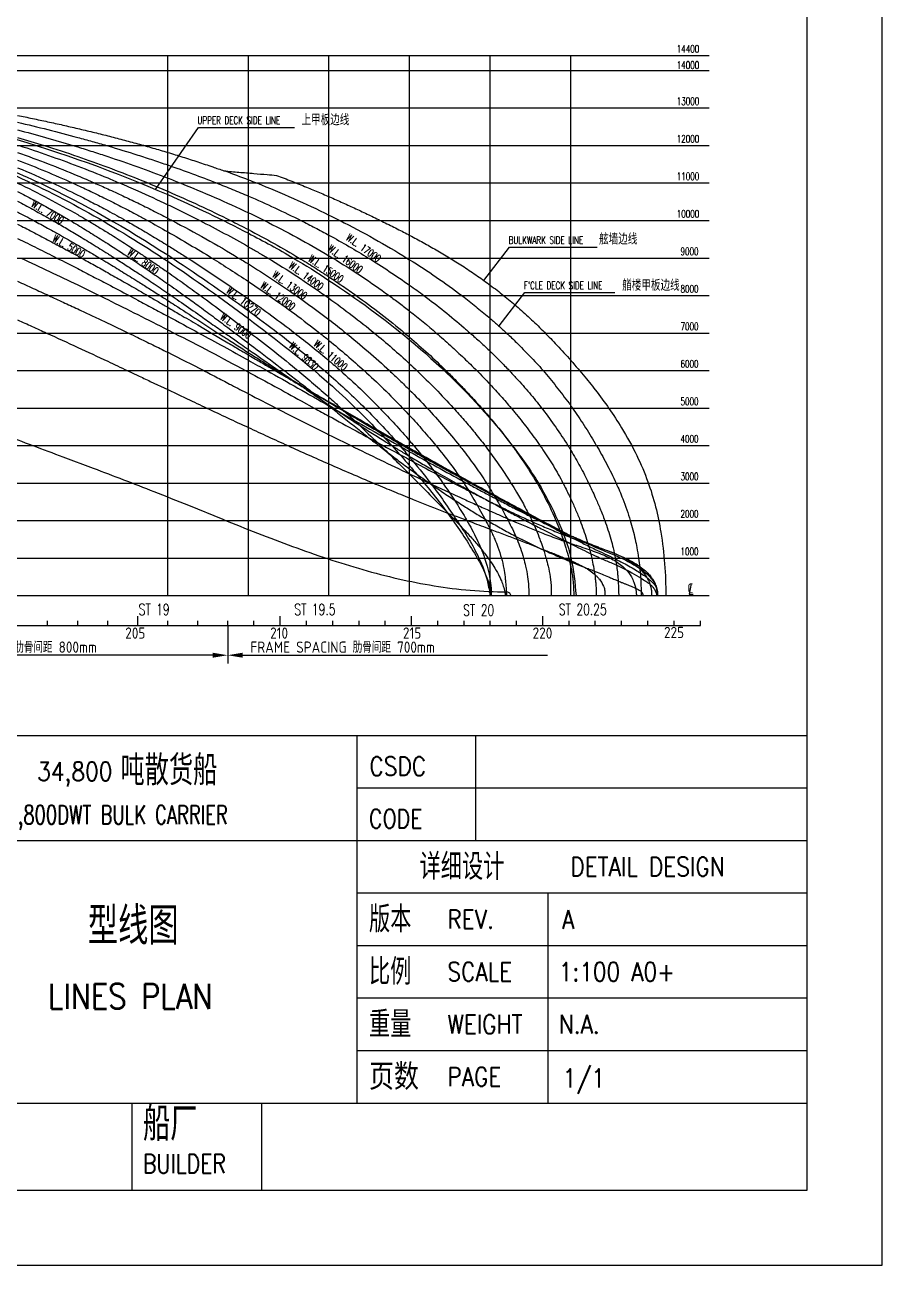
# Model space of a CAD drawing. Extents: x -990827 to -799530, y -79356 to 40656.
# Drawn here: x -822386 to -799530, y -79356 to -46286 of the extents above; entities that cross this region are included whole.
import ezdxf
from ezdxf.enums import TextEntityAlignment as Align

# ---------------------------------------------------------------- set-up
doc = ezdxf.new("R2010")
doc.units = 0
doc.header["$MEASUREMENT"] = 0
for name, color, linetype in [('FRAME', 7, 'Continuous'), ('grid', 7, 'Continuous'), ('sta', 7, 'Continuous')]:
    doc.layers.add(name, color=color, linetype=linetype)
doc.styles.add('BTL', font='simplex.shx', dxfattribs={"width": 0.85, "bigfont": 'hzdxf.shx'})
doc.styles.add('HZ', font='romant.shx', dxfattribs={"bigfont": 'st64f.shx'})
doc.styles.add('ROMANS', font='romans.shx', dxfattribs={"width": 0.7, "height": 125})
doc.styles.get("Standard").update_dxf_attribs({"font": 'gbenor.shx', "bigfont": 'gbcbig.shx'})

# ---------------------------------------------------------------- blocks, each defined once
blk = doc.blocks.new('biaochi')
at = {"color": 253}
for p, q in [((-181560, 0), (0, 0)), ((-17400, 0), (-17400, 125)), ((-16600, 0), (-16600, 125)), ((-15800, 0), (-15800, 125)), ((-15000, 0), (-15000, 250)), ((-14200, 0), (-14200, 125)), ((-13400, 0), (-13400, 125)), ((-12600, 0), (-12600, 125)), ((-11900, 0), (-11900, 125)), ((-11200, 0), (-11200, 250)), ((-10500, 0), (-10500, 125)), ((-9800, 0), (-9800, 125)), ((-9100, 0), (-9100, 125)), ((-8400, 0), (-8400, 125)), ((-7700, 0), (-7700, 250)), ((-7000, 0), (-7000, 125)), ((-6300, 0), (-6300, 125)), ((-5600, 0), (-5600, 125)), ((-4900, 0), (-4900, 125)), ((-4200, 0), (-4200, 250)), ((-3500, 0), (-3500, 125)), ((-2800, 0), (-2800, 125)), ((-2100, 0), (-2100, 125)), ((-1400, 0), (-1400, 125)), ((-700, 0), (-700, 125)), ((0, 0), (0, 125)), ((-12600, -1), (-12600, -1008)), ((-12800, -790), (-21084, -790)), ((-12400, -790), (-4075, -790))]:
    blk.add_line(p, q, dxfattribs=at)
for points in [[(-13000, -723), (-13000, -856), (-12600, -790)], [(-12200, -723), (-12200, -856), (-12600, -790)]]:
    blk.add_solid(points, dxfattribs=at)
at = {"color": 253, "style": 'ROMANS', "width": 0.7}
for s, p in [('ST 19', (-14975, 280)), ('ST 19.5', (-10825, 280)), ('ST 20', (-6325, 260)), ('ST 20.25', (-3774, 280))]:
    blk.add_text(s, height=300, dxfattribs=at).set_placement(p)
at = {"color": 253}
for s, p in [('205', (-15331, -349)), ('210', (-11469, -349)), ('215', (-7929, -349)), ('220', (-4471, -349)), ('225', (-969, -333)), ('FRAME SPACING 肋骨间距 800mm', (-21018, -724)), ('FRAME SPACING 肋骨间距 700mm', (-11995, -724))]:
    blk.add_text(s, height=300, dxfattribs=at).set_placement(p)

msp = doc.modelspace()

# ---------------------------------------------------------------- linework, layer by layer
for p, q in [((-799529.8, -79355.7), (-799529.8, 4644.3)), ((-990827, -79355.7), (-799529.8, -79355.7))]:
    msp.add_line(p, q)
at = {"color": 2}
for p, q in [((-818905.1, -50673.8), (-817758.8, -49019.7)), ((-817758.8, -49019.7), (-815193.9, -49019.7)), ((-810146, -53104.6), (-809461.9, -52215.2)), ((-809461.9, -52215.2), (-807124.8, -52215.2)), ((-809742.9, -54311.2), (-809058.8, -53421.8)), ((-809058.8, -53421.8), (-806657.6, -53421.8))]:
    msp.add_line(p, q, dxfattribs=at)
at = {"color": 6}
msp.add_line((-988762.3, -77355.7), (-801529.8, -77355.7), dxfattribs=at)
msp.add_lwpolyline([(-801529.8, -77355.7), (-801529.8, 2644.3)], dxfattribs=at)
at = {"color": 171}
msp.add_lwpolyline([(-822577.1, -54153, -0.0003569), (-822191.4, -54328, -0.000566), (-821806.4, -54503.6, -0.0012076), (-820977.1, -54885.4, -0.0010258), (-820177.1, -55258, -0.0005799), (-819654.1, -55503.6), (-819377.1, -55634.2, -0.0001604), (-819042.5, -55792.3), (-818577.1, -56012.6), (-818057.4, -56258.3, 0.0004209), (-817537.3, -56503.6, 0.0005578), (-816982.8, -56763.7, 0.000868), (-816427.1, -57022.5, 0.0009592), (-815903.6, -57264, 0.001214), (-815378.3, -57503.6, 0.0014021), (-814829, -57750.6, 0.0016233), (-814277.1, -57994.9, 0.0018325), (-813687.1, -58251.2, 0.0020499), (-813093.3, -58503.6, 0.0017496), (-812611.7, -58704, 0.0019429), (-812127.1, -58901.5, 0.0027597), (-811404.9, -59188, 0.0020193), (-810677.1, -59468.6), (-810585.2, -59503.6, 0.0004536), (-810342.5, -59595.5, 0.0001894), (-810099.6, -59687.2), (-809977.1, -59733.5, -0.0001877), (-809626.9, -59865.9, -0.0004002), (-809277.1, -59998.7), (-809264.1, -60003.6, -0.0013415), (-808919.8, -60135.7, -0.0016151), (-808577.1, -60269.5, -0.0016866), (-808285.7, -60385.5, -0.0026553), (-807996.3, -60503.6, -0.001023), (-807911.5, -60538.9, -0.0017218), (-807827.1, -60574.7, -0.0202566), (-807463.6, -60747.7, -0.0662273), (-807177.1, -60951, -0.0085045), (-807150.3, -60976.8, -0.0092372), (-807124.4, -61003.6, -0.0228837), (-807067.9, -61070, -0.0625476), (-806959.4, -61253.6, -0.0154173), (-806944.6, -61291, -0.0796246), (-806923.1, -61403.6), (-806921.6, -61453.6), (-806920.1, -61503.6)], format="xyb", dxfattribs=at)
at = {"color": 3}
msp.add_lwpolyline([(-822976.8, -57196.7, 0.001887), (-822173.3, -57503.4, 0.0007538), (-821368.2, -57805.9), (-820561.6, -58108.1, -0.0014847), (-819753.7, -58414.3, -0.0025762), (-818944.5, -58728.6, -0.0022494), (-818025.6, -59096.9), (-817104.2, -59470.5, 0.0027621), (-816179.5, -59838.9, 0.0052812), (-815250.6, -60191.9, 0.0078638), (-814316.6, -60518.9, 0.0105348), (-813376.6, -60809.8, 0.0132847), (-812429.7, -61054, 0.0160757), (-811475.1, -61241.3, 0.0188173), (-810511.9, -61361.3, 0.021352), (-809539.7, -61403.6, -0.4152949), (-809439.8, -61504)], format="xyb", dxfattribs=at)
at = {"layer": 'FRAME'}
for p, q in [((-810368.9, -65231.8), (-810368.9, -68031.8)), ((-810368.9, -65231.8), (-810368.9, -68031.8)), ((-813529.8, -66631.8), (-801529.8, -66631.8)), ((-813529.8, -66631.8), (-801529.8, -66631.8)), ((-813529.8, -69431.8), (-801529.8, -69431.8)), ((-813529.8, -69431.8), (-801529.8, -69431.8)), ((-808447.4, -69431.8), (-808447.4, -75031.8)), ((-813529.8, -70831.8), (-801529.8, -70831.8)), ((-813529.8, -70831.8), (-801529.8, -70831.8)), ((-813529.8, -72231.8), (-801529.8, -72231.8)), ((-813529.8, -72231.8), (-801529.8, -72231.8)), ((-813529.8, -73631.8), (-801529.8, -73631.8)), ((-813529.8, -73631.8), (-801529.8, -73631.8)), ((-819529.8, -75031.8), (-819529.8, -77355.7)), ((-816074.4, -75031.8), (-816074.4, -77355.7))]:
    msp.add_line(p, q, dxfattribs=at)
at = {"layer": 'FRAME', "color": 6}
for points in [[(-837529.8, -65231.8), (-801529.8, -65231.8)], [(-837529.8, -65231.8), (-801529.8, -65231.8)], [(-813529.8, -75031.8), (-813529.8, -65231.8)], [(-813529.8, -75031.8), (-813529.8, -65231.8)], [(-837529.8, -68031.8), (-801529.8, -68031.8)], [(-837529.8, -75031.8), (-801529.8, -75031.8)], [(-837529.8, -75031.8), (-801529.8, -75031.8)]]:
    msp.add_lwpolyline(points, dxfattribs=at)
at = {"layer": 'grid', "color": 253}
for p, q in [((-804623.1, -61183.2), (-804675.9, -61462.7)), ((-804675.9, -61462.7), (-804570.7, -61462.7))]:
    msp.add_line(p, q, dxfattribs=at)
at = {"layer": 'grid', "color": 251}
for points in [[(-988270.3, -47103.6), (-804145.3, -47103.6)], [(-818577.1, -61503.6), (-818577.1, -47103.6)], [(-816427.1, -61503.6), (-816427.1, -47103.6)], [(-814277.1, -61503.6), (-814277.1, -47103.6)], [(-812127.1, -61503.6), (-812127.1, -47103.6)], [(-809977.1, -61503.6), (-809977.1, -47103.6)], [(-807827.1, -61503.6), (-807827.1, -47103.6)], [(-988270.3, -47503.6), (-804145.3, -47503.6)], [(-988270.3, -47503.6), (-804145.3, -47503.6)], [(-988270.3, -47503.6), (-804145.3, -47503.6)], [(-988270.3, -48503.6), (-804145.3, -48503.6)], [(-988270.3, -48503.6), (-804145.3, -48503.6)], [(-988270.3, -48503.6), (-804145.3, -48503.6)], [(-988270.3, -49503.6), (-804145.3, -49503.6)], [(-988270.3, -49503.6), (-804145.3, -49503.6)], [(-988270.3, -49503.6), (-804145.3, -49503.6)], [(-988270.3, -50503.6), (-804145.3, -50503.6)], [(-988270.3, -50503.6), (-804145.3, -50503.6)], [(-988270.3, -50503.6), (-804145.3, -50503.6)], [(-988270.3, -51503.6), (-804145.3, -51503.6)], [(-981977.1, -51503.6), (-804145.3, -51503.6)], [(-981977.1, -51503.6), (-804145.3, -51503.6)], [(-988270.3, -52503.6), (-804145.3, -52503.6)], [(-981977.1, -52503.6), (-804145.3, -52503.6)], [(-981977.1, -52503.6), (-804145.3, -52503.6)], [(-988270.3, -53503.6), (-804145.3, -53503.6)], [(-988270.3, -53503.6), (-807827.1, -53503.6)], [(-988270.3, -53503.6), (-807827.1, -53503.6)], [(-988270.3, -54503.6), (-804145.3, -54503.6)], [(-988270.3, -54503.6), (-807827.1, -54503.6)], [(-988270.3, -54503.6), (-807827.1, -54503.6)], [(-988270.3, -55503.6), (-804145.3, -55503.6)], [(-988270.3, -55503.6), (-807827.1, -55503.6)], [(-988270.3, -55503.6), (-807827.1, -55503.6)], [(-988270.3, -56503.6), (-804145.3, -56503.6)], [(-988270.3, -56503.6), (-807827.1, -56503.6)], [(-988270.3, -56503.6), (-807827.1, -56503.6)], [(-988270.3, -57503.6), (-804145.3, -57503.6)], [(-988270.3, -57503.6), (-807827.1, -57503.6)], [(-988270.3, -57503.6), (-807827.1, -57503.6)], [(-988270.3, -58503.6), (-804145.3, -58503.6)], [(-988270.3, -58503.6), (-807827.1, -58503.6)], [(-988270.3, -58503.6), (-807827.1, -58503.6)], [(-988270.3, -59503.6), (-804145.3, -59503.6)], [(-988270.3, -59503.6), (-807827.1, -59503.6)], [(-988270.3, -59503.6), (-807827.1, -59503.6)], [(-988270.3, -60503.6), (-804145.3, -60503.6)], [(-988270.3, -60503.6), (-807827.1, -60503.6)], [(-988270.3, -60503.6), (-807827.1, -60503.6)], [(-988270.3, -61503.6), (-804145.3, -61503.6)]]:
    msp.add_lwpolyline(points, dxfattribs=at)
at = {"layer": 'grid', "color": 1}
msp.add_lwpolyline([(-822577.1, -48702.9, -0.0019711), (-822182.9, -48783.4, -0.0019105), (-821777.1, -48869.6, -0.0020334), (-821369.4, -48959.6, -0.0021179), (-820977.1, -49049.6, -0.0023763), (-820577.1, -49145.2, -0.0023719), (-820177.1, -49244.8, -0.0025779), (-819776.6, -49348.8, -0.0025847), (-819377.1, -49456.9, -0.0028496), (-818972.6, -49571.1, -0.0029091), (-818577.1, -49687.6, -0.0031737), (-818175.9, -49811.2, -0.0031887), (-817777.1, -49939.7, -0.0032728), (-817378, -50073.9, -0.0024324), (-817077.1, -50179, 0.0007904), (-816677.1, -50214.9, 0.0007904), (-816277.1, -50249.7, 0.0007067), (-815927.1, -50278.9, 0.0004997), (-815677.1, -50299.3, -0.0035547), (-815270.5, -50456.1, -0.0036503), (-814877.1, -50614.5, -0.0030409), (-814534.2, -50757.8, -0.0029124), (-814177.1, -50912.2, -0.0027821), (-813820.9, -51070.9, -0.0028733), (-813477.1, -51228.8, -0.0029698), (-813133.2, -51391.7, -0.0028575), (-812777.1, -51565.5, -0.0034197), (-812414.2, -51748.2, -0.0036542), (-812077.1, -51923.9, -0.0048263), (-811724.9, -52115.2, -0.0048322), (-811377.1, -52312.9, -0.0060353), (-811023, -52524.5, -0.0060902), (-810677.1, -52742.8, -0.0076904), (-810316.9, -52984.2, -0.0079778), (-809977.1, -53227.7, -0.0093634), (-809621.9, -53501.4, -0.0093611), (-809277.1, -53788.2, -0.0091864), (-808922.2, -54106.5, -0.0091323), (-808577.1, -54439.5, -0.0075732), (-808243.5, -54783.7, -0.0066921), (-807877.1, -55184, -0.0076385), (-807498.4, -55622.4, -0.0086598), (-807177.1, -56019.7, -0.0141981), (-806813, -56514.7, -0.0141787), (-806477.1, -57030.1, -0.0239657), (-806071.7, -57770, -0.0267177), (-805777.1, -58467.1, -0.0474521), (-805430.6, -59815.1, -0.038966), (-805297.1, -61503.6)], format="xyb", dxfattribs=at)
at = {"layer": 'grid', "color": 171}
for points in [[(-822577.1, -48885.6, -0.004531), (-821770.3, -49080, -0.004838), (-820977.1, -49286.9, -0.0024505), (-820591.2, -49393.6, -0.0026105), (-820208.8, -49503.6), (-820177.1, -49512.9, -0.0055623), (-819377.1, -49757.8, -0.0029075), (-818975, -49888.4, -0.0030401), (-818577.1, -50022.9, -0.0052262), (-817918.9, -50257.5, -0.0055826), (-817273.1, -50503.6, -0.0038352), (-816847.2, -50675.1, -0.0040088), (-816427.1, -50852, -0.0070519), (-815717.4, -51169.5, -0.0074941), (-815025.5, -51503.6, -0.0042402), (-814648.5, -51696.6, -0.0043612), (-814277.1, -51894.9, -0.006447), (-813745.8, -52193.6, -0.0067104), (-813226.7, -52503.6, -0.0075869), (-812669.1, -52858.7, -0.0081855), (-812127.1, -53228.3, -0.0060693), (-811747.1, -53503.6, -0.0090912), (-811202.8, -53923.7, -0.0092241), (-810677.1, -54361.2, -0.0013246), (-810595.3, -54432.2, -0.0007163), (-810513.8, -54503.6, -0.0031219), (-810242.4, -54744.9, -0.0083041), (-809977.1, -54991.9, -0.0082458), (-809722.6, -55244.9, -0.0030908), (-809474.2, -55503.6, -0.0010841), (-809375.3, -55608.2, -0.002414), (-809277.1, -55713.6, -0.0103523), (-808934.5, -56100.6, -0.0122098), (-808609, -56503.6, -0.0006272), (-808593, -56524.5, -0.0004955), (-808577.1, -56545.4, -0.0101221), (-808233.8, -57015.8, -0.0114103), (-807909.2, -57503.6, -0.0006118), (-807893.1, -57529, -0.0007182), (-807877.1, -57554.5, -0.0012479), (-807852, -57594.9, -0.0014529), (-807827.1, -57635.4, -0.0142734), (-807583.5, -58061.2, -0.009614), (-807357.6, -58503.6, -0.0037363), (-807266.1, -58695.4, -0.0041614), (-807177.1, -58889.7, -0.0068693), (-807054.7, -59173.1, -0.0110438), (-806925.9, -59503.6, -0.0088512), (-806840.9, -59749.9, -0.0096647), (-806763.9, -60003.6, -0.0093565), (-806703.5, -60233.4, -0.013194), (-806645.4, -60503.6, -0.0185295), (-806590, -60874.6, -0.0062673), (-806577.2, -61003.6, -0.005677), (-806568, -61127.4, -0.0046569), (-806561.1, -61253.6, -0.0025483), (-806558.1, -61328.2, -0.0023374), (-806555.9, -61403.6, -0.0008606), (-806555.3, -61428.5, -0.0012365), (-806554.8, -61453.6, -0.0015564), (-806554.4, -61478.5, -0.002465), (-806554.3, -61503.6)], [(-822577.1, -49287.9, -0.0050889), (-821867.1, -49503.6, -0.0065596), (-820977.1, -49796.6, -0.0061377), (-820177.1, -50082.7, -0.0063493), (-819377.1, -50391.6, -0.0022345), (-819101.4, -50503.6, -0.0043027), (-818577.1, -50724.5, -0.0140808), (-816902.8, -51503.6, -0.002085), (-816664.1, -51624.2, -0.0022322), (-816427.1, -51746.6, -0.0069646), (-815741.5, -52116.6, -0.0083111), (-815074, -52503.6, -0.0052859), (-814671.8, -52751.6, -0.0051169), (-814277.1, -53006.5, -0.0047224), (-813912.6, -53252.2, -0.0045786), (-813554.3, -53503.6, -0.0088925), (-812895.5, -53992.7, -0.0103358), (-812260, -54503.6, -0.0023153), (-812127.1, -54616.1, -0.0175155), (-811159.3, -55503.6, -0.0043676), (-810916.2, -55746.9, -0.003658), (-810677.1, -55994, -0.0038662), (-810439.9, -56246.6, -0.0053079), (-810207.4, -56503.6, -0.0056678), (-809977.1, -56769.6, -0.0077591), (-809680.7, -57131.2, -0.0091198), (-809395.9, -57503.6, -0.0019917), (-809336.2, -57585.3, -0.001781), (-809277.1, -57667.5, -0.0094), (-808995.9, -58077.9, -0.0127281), (-808731.1, -58503.6, -0.0042878), (-808653, -58639.2, -0.0046283), (-808577.1, -58776.8, -0.0242498), (-808228.8, -59503.6, -0.0081125), (-808129.7, -59750.3, -0.008663), (-808037.7, -60003.6, -0.0082279), (-807962.6, -60234.1, -0.0109812), (-807886.2, -60503.6), (-807877.1, -60539.3, -0.0048063), (-807851, -60646.3, -0.0065316), (-807827.1, -60755.4, -0.007004), (-807806.7, -60862.2, -0.0105956), (-807784.7, -61003.6, -0.0090845), (-807770.6, -61126.7, -0.0080104), (-807760.4, -61253.6, -0.0044236), (-807756.2, -61328, -0.0041093), (-807753.3, -61403.6, -0.0014181), (-807752.6, -61428.5, -0.0017269), (-807752.1, -61453.6, -0.0018851), (-807751.7, -61478.5, -0.002278), (-807751.6, -61503.6)], [(-822577.1, -49690.7, -0.0074474), (-821766.9, -49990.3, -0.0072063), (-820977.1, -50309, -0.0041045), (-820524.8, -50503.6, -0.0031331), (-820177.1, -50659.1, -0.003585), (-819774.7, -50845.7, -0.0034129), (-819377.1, -51036.8, -0.0033732), (-818974.8, -51236.9, -0.0031145), (-818577.1, -51441.2, -0.0008882), (-818458.1, -51503.6, -0.0070502), (-817559.9, -51992.5, -0.0080843), (-816685.3, -52503.6, -0.0025531), (-816427.1, -52661.9, -0.0067963), (-815780.8, -53075, -0.0075336), (-815150.9, -53503.6, -0.0110853), (-814277.1, -54146.9, -0.0057847), (-813825.5, -54503.6, -0.007841), (-813237.2, -54994.7, -0.0090606), (-812668, -55503.6, -0.0046394), (-812394.9, -55761.4, -0.0047547), (-812127.1, -56024.1, -0.0085674), (-811663.5, -56503.6, -0.0090784), (-811221.4, -56994.4, -0.0111603), (-810798.8, -57503.6, -0.0036058), (-810677.1, -57659.4, -0.0100589), (-810371.2, -58073.8, -0.0114592), (-810081.7, -58503.6, -0.0021472), (-810029.1, -58586.5, -0.0018316), (-809977.1, -58669.9, -0.0087638), (-809733, -59080.4, -0.0098605), (-809502.4, -59503.6, -0.0065386), (-809389.5, -59727.8, -0.0123266), (-809277.1, -59973.8, -0.000874), (-809270.8, -59988.7, -0.0010815), (-809264.5, -60003.6, -0.0166376), (-809174.8, -60239.8, -0.0133443), (-809092.4, -60503.6, -0.0114523), (-809036.5, -60719.6, -0.0216446), (-808982.7, -61003.6, -0.0198179), (-808956.6, -61253.6, -0.0055629), (-808952.6, -61327.9, -0.0047707), (-808950.1, -61403.6, -0.0029189), (-808949.2, -61453.6, -0.0013744), (-808949, -61478.5, -0.0012843), (-808948.9, -61503.6)], [(-822577.1, -50095, -0.0096688), (-821646.2, -50503.6, -0.0070917), (-820977.1, -50824.5, -0.004287), (-820574.2, -51029.1, -0.0040837), (-820177.1, -51239.3, -0.0048375), (-819698.5, -51503.6, -0.0030785), (-819377.1, -51687.8, -0.0036342), (-818974.6, -51925.7, -0.0033018), (-818577.1, -52168.1, -0.0021379), (-818310.2, -52334.9, -0.0020062), (-818045.2, -52503.6, -0.0054421), (-817294.5, -52997.2, -0.0045929), (-816557.2, -53503.6, -0.0008103), (-816427.1, -53595, -0.0043929), (-815802.7, -54043.6, -0.00627), (-815190.3, -54503.6, -0.0054505), (-814728.6, -54867.7, -0.0064905), (-814277.1, -55241.5, -0.002356), (-814125.2, -55371.8, -0.0025346), (-813974.7, -55503.6, -0.0188143), (-812926, -56503.6, -0.0153946), (-812127.1, -57377.4, -0.002221), (-812019.6, -57503.6, -0.0092893), (-811620.7, -57994.4, -0.0116013), (-811241.2, -58503.6, -0.0100294), (-810951.2, -58929.9, -0.0107384), (-810677.1, -59371.2, -0.0032894), (-810599.9, -59503.6, -0.007098), (-810467.6, -59741.9, -0.012147), (-810335.2, -60003.6, -0.0118916), (-810232.9, -60232.4, -0.0162541), (-810129.6, -60503.6, -0.0139092), (-810063.3, -60714.9, -0.0234776), (-809996.1, -61003.6, -0.0094603), (-809977.1, -61119.4, -0.0053415), (-809968.7, -61181.5, -0.0076589), (-809961, -61253.6, -0.0166629), (-809952.2, -61403.6, -0.0025514), (-809951.7, -61428.5, -0.001834), (-809951.4, -61453.6, -0.0013715), (-809951.2, -61478.5, -0.0003688), (-809951.2, -61503.6)], [(-822577.1, -50504, -0.0086085), (-821765, -50914, -0.0091028), (-820977.1, -51347.5, -0.0030551), (-820709.1, -51503.6, -0.0028579), (-820441.8, -51663.4, -0.0025842), (-820177.1, -51825.7, -0.0037174), (-819774.7, -52079.4, -0.0031671), (-819377.1, -52337.8, -0.0020476), (-819127.8, -52503.6, -0.0023703), (-818851.3, -52690.9, -0.0021228), (-818577.1, -52880.4, -0.0031663), (-818139.1, -53189.8, -0.0025186), (-817705.7, -53503.6, -0.0032426), (-817063.3, -53979.9, -0.0020839), (-816427.1, -54462.2), (-816373, -54503.6, -0.0028116), (-815734.3, -54998.4, -0.0064073), (-815106.3, -55503.6, -0.0048858), (-814688, -55856, -0.0045265), (-814277.1, -56215.6, -0.0017039), (-814117.2, -56359.1, -0.0015651), (-813958.3, -56503.6, -0.0047395), (-813426.3, -56999.6, -0.003061), (-812902.5, -57503.6, -0.0018708), (-812513.5, -57885.3, -0.0014051), (-812127.1, -58269.5, -0.000357), (-812010.3, -58386.5, -0.0001851), (-811893.6, -58503.6, -0.0011377), (-811399.9, -59001.6, -0.0028875), (-810910.3, -59503.6, -0.0008747), (-810793.5, -59625.2, -0.0011065), (-810677.1, -59747.3, -0.0020977), (-810557.4, -59874.5, -0.0057293), (-810439.6, -60003.6, -0.0122652), (-810232.3, -60248, -0.0126042), (-810036.5, -60503.6, -0.0020758), (-810006.6, -60545.1, -0.0023599), (-809977.1, -60586.8, -0.0136599), (-809852.9, -60774.9, -0.0284456), (-809728.2, -61003.6, -0.0144021), (-809681.8, -61109.4, -0.0218685), (-809630.6, -61253.6, -0.0228307), (-809592, -61403.6, -0.00502), (-809587.4, -61427, -0.0117935), (-809583, -61453.6, -0.0109438), (-809580.7, -61473.1, -0.0235195), (-809579.2, -61503.6)], [(-822577.1, -50991.5, -0.0037774), (-822179.5, -51203.9, -0.0036999), (-821777.1, -51426.7, -0.0006206), (-821708, -51465.7, -0.0006434), (-821641.3, -51503.6, -0.0028466), (-821312.1, -51693.7, -0.0027827), (-820977.1, -51892.2, -0.0028243), (-820587.5, -52129, -0.0026625), (-820177.1, -52384.7, -0.0005278), (-820081.6, -52445, -0.0006118), (-819989.4, -52503.6, -0.0018692), (-819681, -52701.6, -0.0018933), (-819377.1, -52899.9, -0.0023941), (-818984.6, -53160.9, -0.0023002), (-818577.1, -53437.5, -0.0003126), (-818519.6, -53476.9, -0.0004624), (-818480.8, -53503.6, -0.0012292), (-818269.6, -53650, -0.0005399), (-817777.1, -53994, -0.0009776), (-817414.7, -54248.7, 0.000758), (-817052.4, -54503.6), (-816977.1, -54556.4, 0.0005235), (-816676.8, -54766.3, 0.0004133), (-816277.1, -55044.6, 0.0001909), (-815980, -55250.9, 0.0001369), (-815615.6, -55503.6), (-815577.1, -55530.2, 0.0003016), (-815123.2, -55844.3, 0.0005524), (-814877.1, -56014, 0.0012554), (-814543, -56242.5, 0.0011569), (-814177.1, -56490.2), (-814157.2, -56503.6, 0.0022518), (-813828.2, -56722.9, 0.0021268), (-813477.1, -56952.5, 0.0022939), (-813114.2, -57185.3, 0.0024732), (-812777.1, -57397, 0.0006641), (-812692.2, -57449.5, 0.0006527), (-812604.4, -57503.6, 0.0018986), (-812339.4, -57664.9, 0.0019271), (-812077.1, -57821.8, 0.0021561), (-811738.5, -58020.6, 0.0020308), (-811377.1, -58228.7, 0.0011407), (-811133.2, -58367.1, 0.0011434), (-810890.2, -58503.6, 0.0004122), (-810786.4, -58561.5, 0.0003753), (-810677.1, -58622.2, 0.0011577), (-810324.6, -58816.5, 0.0011822), (-809977.1, -59006, 0.0014811), (-809615.2, -59200.8, 0.0016036), (-809277.1, -59380.2, 0.0007038), (-809144.3, -59449.8, 0.0009034), (-809041, -59503.6, 0.0006579), (-808909.4, -59571.5, 0.0002206), (-808577.1, -59742.4), (-808067, -60003.6), (-807877.1, -60100.7, 0.0033004), (-807407.4, -60334.8, 0.0068002), (-807177.1, -60443.8, 0.0011628), (-807135.4, -60462.8, 0.0005337), (-807044.7, -60503.6, 0.0093105), (-806759.7, -60625.2, -0.0188643), (-806477.1, -60752.1, -0.0100016), (-806261.3, -60864.5, -0.0086564), (-806016.9, -61003.6, -0.0207085), (-805775.2, -61160.6, -0.0414152), (-805664.9, -61253.6, -0.0523919), (-805617.3, -61312, -0.0377491), (-805567, -61403.6, -0.0191659), (-805555.8, -61430.9, -0.0237854), (-805548.7, -61453.6, -0.033483), (-805544.2, -61477.1, -0.0302017), (-805542.5, -61503.6)], [(-822577.1, -51600.7, -0.0020626), (-822181, -51804.6, -0.0020071), (-821777.1, -52016.8, -0.0018179), (-821382.8, -52227.7, -0.0017639), (-820977.1, -52448.5, -0.0001836), (-820925.9, -52476.6, -0.0002194), (-820876.9, -52503.6, -0.0013059), (-820530.9, -52695.4, -0.001265), (-820177.1, -52893.9, -0.0011857), (-819789.7, -53113.7, -0.0011096), (-819377.1, -53350.4, -0.0003048), (-819242.8, -53428, -0.0003458), (-819112.3, -53503.6, -0.0005744), (-818830.9, -53667.2, -0.0006486), (-818577.1, -53815.6, -0.0005563), (-818253.3, -54006, -0.0003507), (-817777.1, -54287.2), (-817411.5, -54503.6), (-816977.1, -54760.5, 0.0003883), (-816659.2, -54948.2, 0.0003474), (-816277.1, -55173.1, 0.0003096), (-815965.5, -55355.9, 0.0003554), (-815713.2, -55503.6), (-815577.1, -55583.1, 0.0004174), (-815250.9, -55773.1, 0.0003501), (-814877.1, -55990, 0.0002304), (-814575.9, -56164.3, 0.0001638), (-814177.1, -56394.9), (-813989, -56503.6), (-813477.1, -56798.8, 0.0001706), (-813028, -57057.2, 0.0003908), (-812777.1, -57201.1, 0.0006242), (-812536.2, -57338.6, 0.0005172), (-812245.8, -57503.6, 0.0001405), (-812158.3, -57553.1, 0.0002107), (-812077.1, -57599, 0.0007775), (-811733.8, -57792.1, 0.0007487), (-811377.1, -57991.5, 0.0005827), (-811042.5, -58177.2, 0.0005552), (-810677.1, -58379), (-810450.6, -58503.6, 0.0002842), (-810195.2, -58643.7, 0.0003345), (-809977.1, -58763.1, 0.0007248), (-809567.8, -58986, 0.0009914), (-809277.1, -59143.1, 0.0004399), (-809090.3, -59243.3, 0.0001611), (-808603.9, -59503.6), (-808577.1, -59517.9, 0.0028493), (-808189.7, -59721.9, 0.0035559), (-807877.1, -59881.5, 0.0024132), (-807740.5, -59949.2, 0.0029401), (-807627.6, -60003.6, 0.0039443), (-807463.7, -60079.8, 0.0022671), (-807177.1, -60208.9, 0.0085124), (-806832.8, -60355.1, -0.0118331), (-806489.5, -60503.6), (-806477.1, -60509.3, -0.031699), (-806043.6, -60744.9, -0.0466126), (-805777.1, -60949.3, -0.009306), (-805752.7, -60972.8, -0.0073313), (-805722.8, -61003.6, -0.0430705), (-805618.1, -61135.5, -0.0547111), (-805557.4, -61253.6, -0.0348683), (-805536.3, -61322.6, -0.0306171), (-805522.8, -61403.6, -0.0078532), (-805520.6, -61428.6, -0.0078762), (-805519.2, -61453.6, -0.0053332), (-805518.4, -61477, -0.0047063), (-805518.2, -61503.6)], [(-822483.1, -52503.6, -0.0034126), (-820977.1, -53221.9, -0.0012661), (-820400.5, -53503.6, -0.0004721), (-820177.1, -53613.7, -0.0016212), (-819377.1, -54012.1, -0.0016572), (-818577.1, -54416.9), (-818407.6, -54503.6, -0.0023274), (-817450.2, -54999.6, -0.0026402), (-816500.7, -55503.6), (-816427.1, -55543.2, -0.0017781), (-815723, -55925.8, -0.0003896), (-815021.3, -56310.8), (-814670.6, -56503.6, 0.0004015), (-814277.1, -56719.3, 0.001612), (-812832.1, -57503.6, 0.0006887), (-812127.1, -57882.1, 0.0008097), (-811541.7, -58194.2, 0.001902), (-810953.7, -58503.6, 0.0010982), (-810677.1, -58647, 0.0016014), (-810328.1, -58825.6, 0.0019997), (-809977.1, -59002, 0.0023202), (-809628.7, -59173.3, 0.0033733), (-809277.1, -59341.3, 0.0018725), (-809101.4, -59423, 0.0021074), (-808924.5, -59503.6, 0.0021729), (-808751.4, -59580.6, 0.0024253), (-808577.1, -59656.2, 0.005453), (-808205.7, -59810.5, 0.006181), (-807827.1, -59957.5, 0.0019462), (-807702.4, -60003.6, 0.0032239), (-807440.7, -60097.3, 0.000985), (-807177.1, -60189.2), (-807162.7, -60194.1, -0.0051453), (-806795.5, -60325.6, -0.0243479), (-806477.1, -60461.2, -0.004192), (-806434.9, -60482.1, -0.0046415), (-806393.4, -60503.6, -0.0426855), (-806100.5, -60692.2, -0.0874719), (-805816.8, -61003.6, -0.0087237), (-805796.4, -61037, -0.0096914), (-805777.1, -61071.5, -0.0189237), (-805745.8, -61135.8, -0.0387296), (-805704.5, -61253.6, -0.0270678), (-805686.5, -61339.7, -0.0178869), (-805679, -61403.6, -0.0064165), (-805677.4, -61428.3, -0.005529), (-805676.3, -61453.6, -0.0047457), (-805675.7, -61478.4, -0.0031941), (-805675.5, -61503.6)]]:
    msp.add_lwpolyline(points, format="xyb", dxfattribs=at)
at = {"layer": 'grid', "color": 151}
for points in [[(-822577.1, -49086.6, -0.0046868), (-821833.1, -49289.3, -0.0048566), (-821101.6, -49503.6, -0.0008402), (-820977.1, -49541.6, -0.0027686), (-820575.1, -49667.5, -0.0028617), (-820177.1, -49797.2, -0.005958), (-819377.1, -50073.4, -0.0062373), (-818577.1, -50371.6, -0.0027128), (-818241.6, -50503.6, -0.0077217), (-817321.7, -50887.8, -0.0082938), (-816427.1, -51295.6, -0.0042311), (-815999.4, -51503.6, -0.009369), (-815123.2, -51959.6, -0.0105329), (-814277.1, -52443.7, -0.0012856), (-814178, -52503.6, -0.0102189), (-813412.5, -52990.3, -0.010808), (-812675.6, -53503.6, -0.0042527), (-812399.1, -53708.8, -0.0044217), (-812127.1, -53918.1, -0.0119088), (-811415.7, -54503.6, -0.0063228), (-811041.9, -54834.7, -0.0059569), (-810677.1, -55174.2, -0.0028198), (-810507.2, -55338, -0.0029784), (-810339.4, -55503.6, -0.0036156), (-810156.7, -55688.7, -0.0047233), (-809977.1, -55876.8, -0.0074569), (-809695.4, -56186.6, -0.0050918), (-809421.4, -56503.6, -0.0014816), (-809348.9, -56589.7, -0.0025923), (-809277.1, -56676.5, -0.0116695), (-808959, -57083.8, -0.0058969), (-808654.3, -57503.6, -0.0008068), (-808615.6, -57558.5, -0.0017466), (-808577.1, -57613.6, -0.0153881), (-808296.1, -58047.2, -0.0161042), (-808039.6, -58503.6, -0.005104), (-807957.2, -58666, -0.0031273), (-807877.1, -58830.6, -0.0009443), (-807852, -58883.3, -0.001364), (-807827.1, -58936.1, -0.0079043), (-807701.5, -59216.1, -0.0088753), (-807583.9, -59503.6, -0.007933), (-807492.6, -59750.2, -0.0089619), (-807408.4, -60003.6, -0.0079817), (-807345.1, -60218.4, -0.0119747), (-807273.1, -60503.6, -0.0096677), (-807229, -60717.3, -0.0152966), (-807184.6, -61003.6, -0.003602), (-807177.1, -61067.9, -0.0053796), (-807168, -61159.8, -0.0058934), (-807160.9, -61253.6, -0.0095589), (-807154.2, -61403.6, -0.0031593), (-807153.3, -61453.6, -0.0015299), (-807153, -61478.5, -0.0014301), (-807152.9, -61503.6)], [(-822532.7, -49503.6, -0.0128754), (-820977.1, -50052.4, -0.006643), (-820177.1, -50370.3, -0.0026437), (-819858.9, -50503.6, -0.0040166), (-819377.1, -50713, -0.0066188), (-818577.1, -51081.3, -0.0035036), (-818146.6, -51290, -0.0033575), (-817721.3, -51503.6, -0.0053879), (-817067.6, -51846.2, -0.006296), (-816427.1, -52201.3, -0.0027259), (-816167.7, -52351.2, -0.0029061), (-815910.9, -52503.6, -0.0092589), (-815132.5, -52991.3, -0.0097365), (-814380.2, -53503.6, -0.001304), (-814277.1, -53577.2, -0.0076591), (-813663.6, -54031.9, -0.008415), (-813068.1, -54503.6, -0.0072715), (-812590.6, -54906.8, -0.0079801), (-812127.1, -55323.2, -0.0034777), (-811935.3, -55503.6, -0.0092198), (-811438.8, -55994.9, -0.0088284), (-810960.6, -56503.6, -0.0027233), (-810818, -56662.5, -0.0029431), (-810677.1, -56823.1, -0.0066074), (-810393.7, -57158.8, -0.0083591), (-810120, -57503.6, -0.004771), (-809977.1, -57693.7, -0.0097031), (-809695.1, -58092.2, -0.0092047), (-809426.7, -58503.6, -0.0051992), (-809277.1, -58748.1, -0.0087631), (-809071.1, -59106.8, -0.0151301), (-808867.8, -59503.6, -0.010082), (-808757.1, -59749.4, -0.0107462), (-808655.2, -60003.6, -0.0046263), (-808615.3, -60112.7, -0.0047713), (-808577.1, -60223.5, -0.0059275), (-808532.6, -60362.2, -0.0058678), (-808490.9, -60503.6, -0.0107395), (-808434.9, -60719.6, -0.0223341), (-808381.1, -61003.6, -0.007694), (-808369.3, -61095.2, -0.0137704), (-808355.9, -61253.6, -0.0060539), (-808352.6, -61327.8, -0.0046989), (-808350.8, -61403.6, -0.001346), (-808350.5, -61428.5, -0.0009865), (-808350.4, -61453.6, -0.0007531), (-808350.3, -61478.6, -0.0002017), (-808350.3, -61503.6)], [(-822577.1, -49892.6, -0.0073717), (-821836.8, -50189.4, -0.0071424), (-821114.9, -50503.6, -0.0013795), (-820977.1, -50566.3, -0.0039946), (-820574.4, -50755, -0.0038449), (-820177.1, -50948.8, -0.0038615), (-819774.5, -51153, -0.0037132), (-819377.1, -51362.1, -0.001179), (-819246.3, -51432.6, -0.001035), (-819115.9, -51503.6, -0.0041698), (-818577.1, -51804.4, -0.009315), (-817400, -52503.6, -0.0040574), (-816909.9, -52812.7, -0.0042605), (-816427.1, -53128.7, -0.0050671), (-815876.9, -53503.6, -0.0068498), (-815191.6, -53994.8, -0.0081332), (-814525, -54503.6, -0.0032957), (-814277.1, -54701.9, -0.006737), (-813803.3, -55096.7, -0.00737), (-813342.3, -55503.6, -0.017674), (-812317.3, -56503.6, -0.0034612), (-812127.1, -56705.5, -0.0069742), (-811771.7, -57099, -0.0081986), (-811428.1, -57503.6, -0.0109906), (-811044.2, -57992.3, -0.0150222), (-810684.2, -58503.6), (-810677.1, -58514.4, -0.0138692), (-810377, -58998.9, -0.0111307), (-810098.3, -59503.6, -0.0027763), (-810037, -59622.3, -0.0041757), (-809977.1, -59742.5, -0.0053317), (-809915.6, -59871.7, -0.0073579), (-809857, -60003.6, -0.0131931), (-809773, -60215.6, -0.021338), (-809681.3, -60503.6, -0.0202726), (-809618.6, -60777.5, -0.0154874), (-809583.6, -61003.6, -0.0074135), (-809570.7, -61123.2, -0.0057824), (-809560.1, -61253.6, -0.0028346), (-809555.3, -61328.2, -0.0021961), (-809551.2, -61403.6, -0.0010102), (-809550, -61428.5, -0.0023346), (-809549, -61453.6, -0.0031112), (-809548.3, -61477.6, -0.0056938), (-809547.9, -61503.6)], [(-817054.5, -50180.9, -0.005789), (-816427.1, -50415.8, -0.0021367), (-816203.6, -50503.6, -0.0096116), (-815223.9, -50915, -0.009906), (-814277.1, -51356.8, -0.0031847), (-813983, -51503.6, -0.0103181), (-813074.5, -51987.9, -0.011123), (-812199.9, -52503.6), (-812127.1, -52548.9, -0.0101588), (-811417.5, -53012.9, -0.0125813), (-810736.7, -53503.6), (-810677.1, -53549.1, -0.0074925), (-810322.9, -53829.6, -0.0049708), (-809977.1, -54117.8, -0.0038124), (-809756.4, -54308.3, -0.007873), (-809540.7, -54503.6, -0.0049463), (-809407.9, -54630.1, -0.0022443), (-809277.1, -54758.4, -0.0060738), (-808920, -55120.5, -0.0129466), (-808577, -55495.7), (-808570.2, -55503.6, -0.0130767), (-808216.9, -55934.1, -0.0034016), (-807877.1, -56377.1, -0.0010051), (-807851.9, -56410.6, -0.0047102), (-807827.1, -56444.3, -0.0040957), (-807806.2, -56473.8, -0.0010957), (-807785.5, -56503.6, -0.0066897), (-807473.5, -56969.1, -0.011829), (-807177.1, -57449, -0.000688), (-807161.2, -57476.3, -0.0005559), (-807145.3, -57503.6, -0.0097172), (-806882.7, -57978.2, -0.0147576), (-806624.9, -58503.6, -0.0130779), (-806445, -58928.1, -0.0205188), (-806245.6, -59503.6, -0.0089554), (-806176.2, -59749.9, -0.0093604), (-806114.7, -60003.6, -0.0080504), (-806070.5, -60218.4, -0.0113119), (-806023.1, -60503.6, -0.0096898), (-805992.9, -60749.5, -0.0094618), (-805971.5, -61003.6, -0.0044409), (-805964.5, -61127.6, -0.004111), (-805959.6, -61253.6, -0.0023367), (-805957.6, -61328.3, -0.0021541), (-805956.3, -61403.6), (-805955.8, -61453.6), (-805955.6, -61503.6)], [(-822577.1, -50730.9, -0.004641), (-822174.1, -50941.6, -0.0043778), (-821777.1, -51158.3, -0.0032892), (-821474.9, -51329.3, -0.0031673), (-821176.1, -51503.6, -0.0020786), (-820977.1, -51622.4, -0.0038825), (-820574.8, -51869.2, -0.0027114), (-820177.1, -52120.6, -0.0037621), (-819587.8, -52503.6, -0.0006724), (-819482.4, -52573.5, -0.0005387), (-819377.1, -52643.6, -0.0021181), (-818975.2, -52914.5, -0.0033121), (-818577.1, -53189.1, -0.0018928), (-818355, -53345.7, -0.001368), (-818134.2, -53503.6, -0.0019569), (-817777.1, -53762.6, -0.0019318), (-817376, -54058.3, -0.0010782), (-816977.1, -54356.1), (-816780.8, -54503.6, -0.0011419), (-816277.1, -54884.6, -0.001461), (-815577.1, -55419.7), (-815468.2, -55503.6, -0.000673), (-815172, -55732.4, -0.0016503), (-814877.1, -55962.4, -0.0043473), (-814200.2, -56503.6), (-814177.1, -56522.4, 0.0010773), (-813827.9, -56805.4, 0.001541), (-813477.1, -57086.7, 0.0013066), (-813213.2, -57295.8, 0.0015768), (-812948, -57503.6, 0.0011178), (-812777.1, -57636, 0.0026398), (-812429.1, -57901.4, 0.0037606), (-812077.1, -58162.8, 0.0053936), (-811600.1, -58503.6, 0.0025263), (-811377.1, -58657.7, 0.0040675), (-811029.7, -58891, 0.0044682), (-810677.1, -59119.2, 0.0040722), (-810365, -59313.6, 0.0043767), (-810048.3, -59503.6, 0.0004575), (-810012.7, -59524.5, 0.0003985), (-809977.1, -59545.3, 0.0042947), (-809630.9, -59743.4, 0.0085704), (-809277.1, -59933.8, 0.00157), (-809208.7, -59968.8, 0.0005536), (-809140.2, -60003.6, 0.0023303), (-808860.8, -60143.2, 0.0069511), (-808577.1, -60278.5, 0.0042202), (-808395.3, -60360.2, 0.0008369), (-808211.9, -60440.5, -0.000226), (-808139.6, -60472, -0.0006338), (-808067.4, -60503.6, -0.0001305), (-808049.9, -60511.3, 0.000105), (-808032.4, -60519, 0.0005962), (-807955, -60553, 0.0030511), (-807877.1, -60586.5, 0.0082279), (-807661.6, -60673.4, 0.0016675), (-807435.6, -60759.4, -0.0005577), (-807306, -60808.4, -0.0027657), (-807177.1, -60858.2, -0.0044254), (-806999.2, -60929.7, -0.0035557), (-806823.7, -61003.6, -0.0008199), (-806771.9, -61025.9, -0.0002203), (-806720.2, -61048.4, 0.0009008), (-806599.2, -61100.6, 0.0044449), (-806477.1, -61151.8, 0.0025278), (-806406.5, -61180.2, 0.0004647), (-806335.6, -61208.3, -0.0003516), (-806278.6, -61230.9, -0.0016187), (-806221.8, -61253.6, -0.0187459), (-806067.2, -61322.9, -0.0697955), (-805948.7, -61403.6, -0.0241631), (-805934.1, -61418.1, -0.1358773), (-805916.3, -61453.6, -0.0411165), (-805914.4, -61470.4, -0.0094018), (-805914, -61495, 0.0003109), (-805914.1, -61499.3, 0.001359), (-805914.1, -61503.6)], [(-822577.1, -51276.6, -0.0016073), (-822363.7, -51388.9, -0.0015933), (-822149.1, -51503.6, -0.0013125), (-821961.2, -51605.4, -0.0013276), (-821777.1, -51706.5, -0.0026434), (-821383.7, -51926.4, -0.002538), (-820977.1, -52159.4, -0.0017158), (-820683.2, -52331.1, -0.00173), (-820392.5, -52503.6, -0.0006243), (-820283.2, -52569.1, -0.0006241), (-820177.1, -52633.1, -0.0020453), (-819786.4, -52871.6, -0.0019411), (-819377.1, -53125.9, -0.001184), (-819086.9, -53308.8, -0.0011292), (-818780.9, -53503.6, -0.000363), (-818657.7, -53582.6, -0.0005504), (-818577.1, -53634.4, -0.0004929), (-818387.2, -53757.1, -0.0001691), (-817777.1, -54152.6), (-817236.4, -54503.6, 0.0001461), (-817095.2, -54594.8, 0.0001837), (-816977.1, -54671.1, 0.0008348), (-816618.1, -54901.9, 0.0008958), (-816277.1, -55119.3, 0.0010264), (-815966, -55316, 0.001081), (-815666.6, -55503.6, 0.000092), (-815621.9, -55531.4, 0.0001934), (-815577.1, -55559.3, 0.0012302), (-815236.1, -55770.1, 0.0011805), (-814877.1, -55989.5, 0.0009629), (-814533.1, -56197.8, 0.0009507), (-814177.1, -56411.4, 0.0001767), (-814099.2, -56457.9, 0.0001767), (-814022.6, -56503.6, 0.0006858), (-813752.8, -56663.8, 0.0006519), (-813477.1, -56826.4, 0.0009769), (-813114.1, -57039, 0.001065), (-812777.1, -57234.5, 0.0008148), (-812547.5, -57366.5, 0.0007764), (-812307.4, -57503.6, 0.0003738), (-812188.1, -57571.3, 0.0004462), (-812077.1, -57634.1, 0.0011283), (-811739.6, -57823.5, 0.0010677), (-811377.1, -58024.9, 0.0006803), (-811056.3, -58201.6, 0.0005763), (-810677.1, -58409.4), (-810504.4, -58503.6), (-809977.1, -58790.7, 0.0002395), (-809565.7, -59014.2, 0.0003856), (-809277.1, -59170.5), (-808577.1, -59549.2, 0.0012988), (-808139.8, -59784.3, 0.0021713), (-807877.1, -59923.1, 0.0012129), (-807798, -59964.3, 0.0012736), (-807721.4, -60003.6, 0.0033085), (-807514.1, -60107.7, 0.0020422), (-807177.1, -60272.4, 0.0048775), (-806933.4, -60387.4, -0.0073635), (-806690.2, -60503.6, -0.0019149), (-806568.1, -60564.7, -0.0025514), (-806477.1, -60611.4, -0.0161379), (-806108.6, -60817.8, -0.0202125), (-805827, -61003.6, -0.0046835), (-805805.1, -61019.6, -0.003607), (-805777.1, -61041, -0.0354899), (-805633.4, -61169, -0.0648333), (-805570.1, -61253.6, -0.0534726), (-805544.9, -61312.1, -0.0361783), (-805523.8, -61403.6, -0.0092133), (-805520.1, -61430.3, -0.0106405), (-805517.9, -61453.6, -0.0096748), (-805516.5, -61477.5, -0.0089007), (-805516, -61503.6)], [(-822577.1, -51983, -0.0018192), (-822053.3, -52241.8, -0.0015245), (-821532.5, -52503.6, -0.0014994), (-820977.1, -52786.9, -0.0010249), (-820576.5, -52993.8, -0.0008745), (-820177.1, -53202, -0.0011635), (-819604.4, -53503.6, -0.000451), (-819377.1, -53624.2, -0.0007208), (-818976.7, -53837.9, -0.000587), (-818577.1, -54052.4, -0.0011352), (-817743.4, -54503.6, -0.0010203), (-817083.9, -54864.2, -0.0013408), (-816427.1, -55227.4, -0.0009495), (-815933.1, -55503.6, -0.0013124), (-815103.6, -55972.2, -0.00093), (-814277.1, -56444), (-814173.2, -56503.6, 0.0006227), (-813296.4, -57004.9, 0.0011856), (-812416.9, -57503.6, 0.0004634), (-812127.1, -57666.6, 0.0015256), (-811404.5, -58069.4, 0.0024765), (-810677.1, -58467.2), (-810609.8, -58503.6, 0.000896), (-810294, -58673.2, 0.0011894), (-809977.1, -58841.7, 0.0015114), (-809628.1, -59024.8, 0.0019709), (-809277.1, -59206, 0.0018527), (-808981.2, -59355.8, 0.0022275), (-808683.3, -59503.6), (-808577.1, -59555.4, 0.0033036), (-808204.7, -59733.6, 0.0051411), (-807827.1, -59906.4, 0.0016625), (-807716.3, -59955.3, 0.0018022), (-807604.8, -60003.6, 0.0035839), (-807392.3, -60092.9, 0.0040032), (-807177.1, -60179.6, 0.0015188), (-807080.7, -60217.1, 0.0002923), (-806984.1, -60254.4, -0.0022098), (-806723.9, -60355.9, -0.0109178), (-806477.1, -60459.7, -0.0026913), (-806429.1, -60481.4, -0.0029902), (-806381.6, -60503.6, -0.0297822), (-806050.7, -60685.3, -0.0607962), (-805777.1, -60907.9, -0.0130467), (-805734.6, -60954.4, -0.0161889), (-805694.7, -61003.6, -0.0214292), (-805650.9, -61066.8, -0.0653096), (-805564.6, -61253.6, -0.0272613), (-805542.7, -61339.8, -0.0180812), (-805532.6, -61403.6, -0.0068916), (-805530, -61428.3, -0.0074324), (-805528, -61453.6, -0.0064978), (-805526.9, -61475.1, -0.009211), (-805526.3, -61503.6)], [(-822577.1, -53125.1, -0.0007743), (-822163.1, -53313.9, -0.0005968), (-821750, -53503.6, -0.0005635), (-821363.2, -53682.3, -0.000689), (-820977.1, -53861.9, -0.0008007), (-820576.5, -54049.7, -0.0009784), (-820177.1, -54238.6, -0.0014863), (-819623.9, -54503.6, -0.0007035), (-819377.1, -54623.2, -0.0012165), (-818976.2, -54819.3, -0.0013481), (-818577.1, -55017.2, -0.0032027), (-817618, -55503.6, -0.0009973), (-817248.4, -55694.9, -0.0002426), (-816879.6, -55886.9, -0.0001438), (-816653.4, -56004.8, 0.0003704), (-816427.1, -56122.5, 0.001487), (-815687.3, -56503.6, 0.002901), (-814277.1, -57214.7, 0.0012422), (-813692, -57503.6, 0.0034572), (-812127.1, -58258.3, 0.001186), (-811606, -58503.6, 0.0010757), (-811142.4, -58719.3, 0.001209), (-810677.1, -58933.2, 0.0009589), (-810327.7, -59092, 0.0010683), (-809977.1, -59249.6, 0.0012102), (-809689.2, -59377.5, 0.002437), (-809399.5, -59503.6, 0.0011181), (-809277.1, -59555.8, 0.0032744), (-808929.2, -59700.8, 0.004128), (-808577.1, -59841.4, 0.0028017), (-808362.5, -59923.6, 0.0035424), (-808145.7, -60003.6, 0.0026787), (-807987.1, -60059.8, 0.0025789), (-807827.1, -60114.7, 0.0012879), (-807730, -60147.2, 0.0003292), (-807632.6, -60179.4, -0.0014675), (-807399.6, -60257.1, -0.0072096), (-807177.1, -60335.7, -0.0105432), (-806969.3, -60417.5, -0.0188727), (-806783.3, -60503.6, -0.0221395), (-806620.8, -60595.7, -0.0314907), (-806477.1, -60698.9, -0.0320769), (-806362.9, -60805.3, -0.0609516), (-806216.9, -61003.6, -0.0386161), (-806150.7, -61145.6, -0.0251803), (-806116.4, -61253.6, -0.012465), (-806103.5, -61307.6, -0.0246902), (-806088.2, -61403.6, -0.0064285), (-806085.8, -61428.3, -0.0068054), (-806084, -61453.6, -0.006726), (-806083, -61478.2, -0.0070775), (-806082.6, -61503.6)]]:
    msp.add_lwpolyline(points, format="xyb", dxfattribs=at)
at = {"layer": 'grid', "color": 1}
msp.add_open_spline([(-985177.1, -57356.6), (-984128.4, -56604.2), (-981773.9, -54914.9), (-977743.8, -53012.7), (-973435.5, -51237.9), (-969092.4, -49883), (-964833, -48550.5), (-960502.2, -47757.5), (-956183.8, -47366.7), (-951880.3, -47111.5), (-917471.1, -47045.7), (-881641.2, -47129.6), (-844376.3, -47096.8), (-838219.7, -47240.8), (-832757, -47621.7), (-829869.2, -48039.7), (-825990.5, -49010.9), (-822701, -50107.6), (-819174.2, -52118.2), (-816386.7, -54129.1), (-814708.4, -55431.5), (-813460.3, -56593.9), (-812749.2, -57334.1), (-812150.4, -58010.9), (-811597.6, -58670.5), (-810969.3, -59475.7), (-810359.7, -60412.5), (-810000.3, -61101), (-809965.4, -61456.4), (-809960.8, -61503.6)], degree=3, knots=[0, 0, 0, 0, 3865.2668731, 8678.1917263, 13316.1487802, 17841.7341172, 22319.1782143, 26694.618128, 31016.265249, 35322.7378017, 39623.0162048, 134223.0146788, 142823.0602601, 151427.6947068, 152685.1689381, 159253.345275, 160133.8816819, 164682.1066376, 169601.6722931, 172239.9181118, 174996.3901547, 175964.9910748, 177354.2776989, 178073.7959837, 178675.4310404, 179937.2698653, 181126.8284233, 182054.2430585, 182196.1800573, 182196.1800573, 182196.1800573, 182196.1800573], dxfattribs=at)
at = {"layer": 'sta'}
for points, knots in [([(-985177.1, -56608.6), (-985122.3, -56573.5), (-984522.9, -56189.9), (-983309.7, -55461.9), (-981453.1, -54466.2), (-979555.4, -53540.1), (-978130.3, -52890.3), (-976576, -52210.5), (-975148.4, -51628.7), (-972430.9, -50653.4), (-970365.7, -50027.2), (-967503.5, -49166.1), (-964672.4, -48361), (-961185, -47790.8), (-958306.7, -47496.2), (-955439.3, -47295.6), (-951879.7, -47099.5), (-917471.3, -47132.9), (-881641.5, -47130.1), (-844376.3, -47095.9), (-838172.6, -47240.3), (-832419.3, -47630.2), (-828584.7, -48212.1), (-824800.6, -49343.9), (-823088, -50008.8), (-821089.7, -50895.5), (-818914.6, -52149.1), (-816860.4, -53586.1), (-815471, -54619.4), (-814757, -55190.2), (-813988.8, -55861.1), (-813296.1, -56506.2), (-812596, -57257.9), (-812021, -57932.4), (-811493.5, -58584.6), (-810873.4, -59481.3), (-810321.4, -60343.3), (-810062, -61038.2), (-809999.3, -61381.9), (-809977.1, -61503.6)], [0, 0, 0, 0, 195.0636364, 2135.1842698, 4242.3408997, 6513.4997909, 8468.781611, 8940.7491441, 11602.9559113, 13091.1700448, 17601.1147942, 18073.9373731, 22058.407347, 26420.4346782, 28652.2824306, 30737.9380683, 35043.1129599, 39343.262892, 133943.261366, 142543.3037466, 151147.7116263, 152547.4790833, 159845.3726693, 162711.0681435, 164381.8900365, 165353.2298586, 169268.3838792, 171883.6507872, 172873.2552297, 174462.8100272, 174623.9818193, 175932.7898827, 177300.3605128, 177702.6997896, 178591.9585478, 179814.9004162, 180974.3238719, 181650.9786301, 182021.775045, 182021.775045, 182021.775045, 182021.775045]), ([(-852977.1, -47103.6), (-850110.5, -47099.5), (-844376.3, -47091.5), (-837702.6, -47222.2), (-831958.4, -47536.2), (-827628.6, -48092.5), (-822803.4, -49190.1), (-819222.9, -50472.3), (-816720.8, -51675.9), (-815290.5, -52448.9), (-813836.2, -53370.6), (-812000.9, -54706.1), (-810408.9, -56244.1), (-809322.3, -57572.6), (-808687.3, -58463.4), (-808170.7, -59472.2), (-807782.2, -60474.7), (-807721.7, -61164.9), (-807692.1, -61503.6)], [0, 0, 0, 0, 8600.0188352, 17202.6931845, 20019.7594743, 25856.6034088, 30272.4896446, 34844.0025493, 37227.5589259, 38598.0179692, 39718.5976187, 42390.875486, 45395.5798824, 46322.9215654, 47540.0867555, 48666.6988374, 49720.6272006, 50735.6469769, 50735.6469769, 50735.6469769, 50735.6469769])]:
    msp.add_open_spline(points, degree=3, knots=knots, dxfattribs=at)

# ---------------------------------------------------------------- block references
at = {"layer": 'grid'}
msp.add_blockref('biaochi', (-804377.1, -62303.5), dxfattribs=at)

# ---------------------------------------------------------------- texts
at = {"color": 2, "style": 'ROMANS', "width": 0.7}
for s, p in [('UPPER DECK SIDE LINE', (-817783.2, -48931.8)), ('BULKWARK SIDE LINE ', (-809486.2, -52127.3)), ("F'CLE DECK SIDE LINE", (-809083.1, -53333.9))]:
    msp.add_text(s, height=200, dxfattribs=at).set_placement(p)
at = {"layer": 'FRAME', "color": 4, "style": 'BTL'}
for s, height, width, p in [('吨散货船', 800, 0.85, (-819837.6, -66561.1)), ('34,800', 500, 0.85, (-822055.1, -66441.1)), ('34,800DWT BULK CARRIER', 500, 0.7, (-823174.6, -67596))]:
    msp.add_text(s, height=height, dxfattribs=dict(at, width=width)).set_placement(p)
at = {"layer": 'FRAME', "style": 'BTL'}
for s, height, width, p in [('CSDC', 500, 0.85, (-813200.4, -66302.5)), ('CSDC', 500, 0.85, (-813200.4, -66302.5)), ('CODE', 500, 0.8, (-813210.6, -67702.5)), ('CODE', 500, 0.8, (-813210.6, -67702.5)), ('船厂', 900, 0.85, (-819237.7, -76038.9)), ('BUILDER', 500, 0.8, (-819237.7, -76900))]:
    msp.add_text(s, height=height, dxfattribs=dict(at, width=width)).set_placement(p)
at = {"layer": 'FRAME', "style": 'BTL', "width": 0.85}
for s, height, p in [('详细设计', 700, (-811862.6, -68731.8)), ('DETAIL DESIGN', 500, (-807844.9, -68731.8)), ('DETAIL DESIGN', 500, (-807844.9, -68731.8)), ('版本', 700, (-813210.6, -70131.8)), ('REV.', 500, (-811122.7, -70131.8)), ('REV.', 500, (-811122.7, -70131.8)), ('比例', 700, (-813210.6, -71531.8)), ('SCALE', 500, (-811122.7, -71531.8)), ('SCALE', 500, (-811122.7, -71531.8)), ('重量', 700, (-813210.6, -72931.8)), ('WEIGHT', 500, (-811122.7, -72931.8)), ('WEIGHT', 500, (-811122.7, -72931.8)), ('PAGE', 500, (-811122.7, -74331.8))]:
    msp.add_text(s, height=height, dxfattribs=at).set_placement(p, align=Align.MIDDLE_LEFT)
at = {"layer": 'FRAME', "color": 3, "style": 'BTL', "width": 0.85}
for s, height, p in [('型线图', 1000, (-819496.2, -70809.6)), ('LINES PLAN', 669.31, (-819578.4, -72519.7))]:
    msp.add_text(s, height=height, dxfattribs=at).set_placement(p, align=Align.CENTER)
for s, p in [('A', (-808064.8, -70138)), ('1:100 A0+', (-808152.5, -71531.8)), ('N.A.', (-808152.5, -72931.8))]:
    msp.add_text(s, height=500, dxfattribs=at).set_placement(p, align=Align.MIDDLE_LEFT)
at = {"layer": 'FRAME', "style": 'HZ'}
msp.add_text('页数', height=700, dxfattribs=at).set_placement((-813210.6, -74331.8), align=Align.MIDDLE_LEFT)
at = {"layer": 'FRAME', "color": 3, "style": 'BTL', "width": 0.85}
msp.add_text('1/1', height=500, dxfattribs=at).set_placement((-808045.5, -74621.4))
at = {"layer": 'grid', "color": 253, "style": 'ROMANS', "width": 0.7}
for s, p in [('14400', (-805006.7, -47025.8)), ('14000', (-805006.7, -47459.5)), ('13000', (-805006.7, -48425.8)), ('12000', (-805006.7, -49425.8)), ('11000', (-805006.7, -50425.8)), ('10000', (-805006.7, -51425.8)), ('9000', (-804906.1, -52425.8)), ('8000', (-804906.1, -53425.8)), ('7000', (-804906.1, -54425.8)), ('6000', (-804906.1, -55425.8)), ('5000', (-804906.1, -56425.8)), ('4000', (-804906.1, -57425.8)), ('3000', (-804906.1, -58425.8)), ('2000', (-804906.1, -59425.8)), ('1000', (-804906.1, -60425.8))]:
    msp.add_text(s, height=200, dxfattribs=at).set_placement(p)
at = {"layer": 'grid', "color": 2}
for s, p in [('上甲板边线', (-815009.4, -48967)), ('舷墙边线', (-807076.9, -52146.2)), ('艏楼甲板边线', (-806459.8, -53378.4))]:
    msp.add_text(s, height=300, dxfattribs=at).set_placement(p)
at = {"layer": 'grid', "color": 171, "style": 'ROMANS', "width": 0.7}
for s, rotation, p in [('W.L. 7000', 328.58698, (-822231.2, -51120)), ('W.L. 5000', 330.30904, (-821671.2, -52041.8)), ('W.L. 17000', 323.90686, (-813841.6, -52000.7)), ('W.L. 15000', 325.44448, (-814852.3, -52570.5)), ('W.L. 13000', 323.90686, (-815810.1, -52993.7)), ('W.L. 9000', 323.90686, (-817197.3, -54115)), ('W.L. 11000', 319.72448, (-814700.9, -54829.5))]:
    msp.add_text(s, height=200, rotation=rotation, dxfattribs=at).set_placement(p)
at = {"layer": 'grid', "color": 151, "style": 'ROMANS', "width": 0.7}
for s, p in [('W.L. 8000', (-819671.6, -52403.3)), ('W.L. 16000', (-814329.6, -52300.1)), ('W.L. 14000', (-815371.2, -52747)), ('W.L. 12000', (-816125.1, -53279.9))]:
    msp.add_text(s, height=200, rotation=323.90686, dxfattribs=at).set_placement(p)
at = {"layer": 'grid', "color": 2, "style": 'ROMANS', "width": 0.7}
msp.add_text('W.L. 10270', height=200, rotation=322.23568, dxfattribs=at).set_placement((-817035.3, -53413.5))
at = {"layer": 'grid', "color": 1, "style": 'ROMANS', "width": 0.7}
msp.add_text('W.L. 9830', height=200, rotation=317.02405, dxfattribs=at).set_placement((-815358.9, -54873.4))
at = {"layer": 'grid', "color": 253}
msp.add_text('C', height=250, dxfattribs=at).set_placement((-804719.7, -61429.9))

doc.saveas('drawing.dxf')
